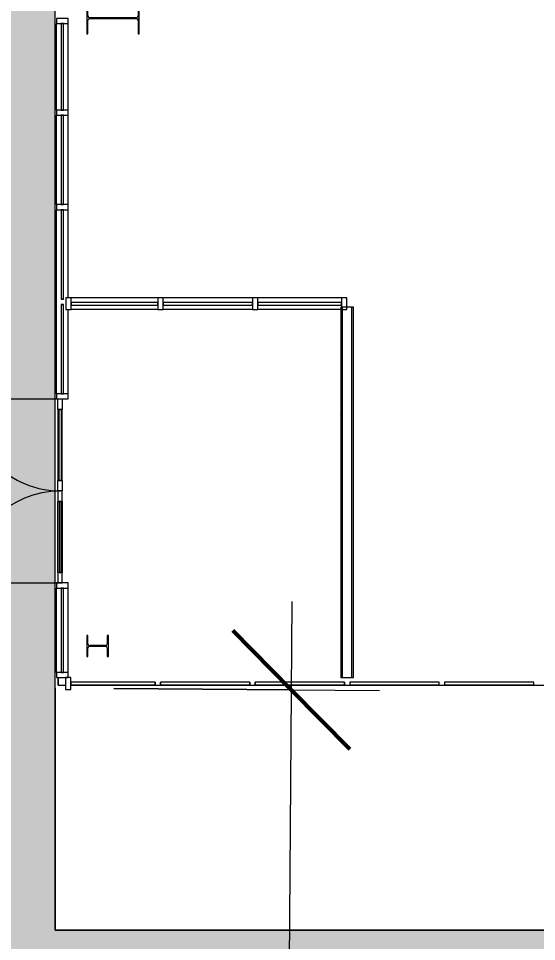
# Model space of a CAD drawing. Header units: inches. Extents: x 1 to 127281, y -26064 to 104775.
# Drawn here: x 22043.5 to 22241.5, y -22896.4 to -22543.2 of the extents above; entities that cross this region are included whole.
import ezdxf

# ---------------------------------------------------------------- set-up
doc = ezdxf.new("R2010")
doc.units = ezdxf.units.IN
doc.header["$MEASUREMENT"] = 0
for name, color, linetype, lineweight in [('A-ANNO-DIMS', 211, 'Continuous', 9), ('A-ANNO-DIMS-360', 211, 'Continuous', 9), ('A-DETL-GENF', 92, 'Continuous', 9), ('A-DOOR', 31, 'Continuous', 9), ('A-GLAZ-CURT', 52, 'Continuous', 9), ('A-GLAZ-CWMG', 51, 'Continuous', 9), ('A-WALL', 113, 'Continuous', 9), ('A-WALL-PATT', 111, 'Continuous', 15), ('C-BLDG-PADS', 91, 'Continuous', 9), ('C-TOPO', 7, 'Continuous', 9), ('Conc', 7, 'Continuous', 9), ('G-ANNO-TEXT', 231, 'Continuous', 9), ('I-WALL', 2, 'Continuous', 9), ('S-COLS', 52, 'Continuous', 9)]:
    doc.layers.add(name, color=color, linetype=linetype, lineweight=lineweight)
doc.styles.add('Arial_1', font='arial.ttf', dxfattribs={"height": 33.194237})
doc.dimstyles.new('Linear_-_3_32__Arial', dxfattribs={"dimscale": 12, "dimtxt": 33.75, "dimasz": 3.75, "dimexe": 2.8125, "dimexo": 1.875, "dimgap": 1.875, "dimtad": 1, "dimdec": 4, "dimrnd": 0.0625, "dimzin": 1, "dimdsep": 46, "dimlunit": 4, "dimtxsty": 'Arial_1', "dimblk1": 'OBLIQUE', "dimblk2": 'OBLIQUE', "dimsah": 1, "dimcen": 0.09, "dimdle": 2.8125, "dimazin": 0, "dimtfac": 1, "dimtdec": 4, "dimtix": 1, "dimtmove": 1, "dimatfit": 3, "dimfxl": 1, "dimtvp": 1, "dimtfill": 1, "dimfrac": 2, "dimtolj": 1, "dimtzin": 0, "dimarcsym": 2})
doc.dimstyles.new('Linear_-_3_32__Arial_1', dxfattribs={"dimscale": 12, "dimtxt": 33.75, "dimasz": 3.75, "dimexe": 2.8125, "dimexo": 1.875, "dimgap": 1.875, "dimtad": 1, "dimdec": 4, "dimrnd": 0.0625, "dimzin": 1, "dimdsep": 46, "dimlunit": 4, "dimtxsty": 'Arial_1', "dimblk1": 'OBLIQUE', "dimblk2": 'OBLIQUE', "dimsah": 1, "dimcen": 0.09, "dimdle": 2.8125, "dimazin": 0, "dimtfac": 1, "dimtdec": 4, "dimtix": 1, "dimtmove": 0, "dimatfit": 3, "dimfxl": 1, "dimtvp": 1, "dimtfill": 1, "dimfrac": 2, "dimtolj": 1, "dimtzin": 0, "dimarcsym": 2})

# ---------------------------------------------------------------- blocks, each defined once
blk = doc.blocks.new('W-Wide Flange-Column - B3_B-1008592-Site Plan - Phase 1')
at = {"layer": 'S-COLS'}
h = blk.add_hatch(dxfattribs=at)
h.set_pattern_fill('FP_9', color=256, style=0, pattern_type=2)
h.set_pattern_definition([(135, (-22783.303, -22073.765), (-35.63818, -35.63818), []), (135, (-22837.303, -22073.765), (-35.63818, -35.63818), [])])
h.paths.add_polyline_path([(4, 3.69), (4, 4.13), (-4, 4.13), (-4, 3.69), (-0.84, 3.69), (-0.35, 3.49), (-0.14, 3), (-0.14, -3), (-0.35, -3.49), (-0.84, -3.69), (-4, -3.69), (-4, -4.12), (4, -4.12), (4, -3.69), (0.84, -3.69), (0.35, -3.49), (0.14, -3), (0.14, 3), (0.42, 3.52), (0.84, 3.69)], flags=0)
at = {"layer": 'S-COLS', "lineweight": 13}
for p, q in [((4, 4.13), (-4, 4.13)), ((-4, 4.13), (-4, 3.69)), ((-4, 3.69), (-0.84, 3.69)), ((0.84, 3.69), (4, 3.69)), ((4, 3.69), (4, 4.13)), ((-0.14, 3), (-0.14, -3)), ((0.14, -3), (0.14, 3)), ((-0.84, -3.69), (-4, -3.69)), ((-4, -3.69), (-4, -4.12)), ((-4, -4.12), (4, -4.12)), ((4, -3.69), (0.84, -3.69)), ((4, -4.12), (4, -3.69))]:
    blk.add_line(p, q, dxfattribs=at)
for centre, start, end in [((-0.84, 3), 0, 90), ((0.84, 3), 90, 180), ((-0.84, -3), 270, 0), ((0.84, -3), 180, 270)]:
    blk.add_arc(centre, 0.691, start, end, dxfattribs=at)
blk = doc.blocks.new('W-Wide Flange-Column - B3_D-1008830-Site Plan - Phase 1')
at = {"layer": 'S-COLS'}
h = blk.add_hatch(dxfattribs=at)
h.set_pattern_fill('FP_12', color=256, style=0, pattern_type=2)
h.set_pattern_definition([(135, (-22543.053, -22079.64), (-35.63818, -35.63818), []), (135, (-22597.053, -22079.64), (-35.63818, -35.63818), [])])
h.paths.add_polyline_path([(6, 9.57), (6, 10), (-6, 10), (-6, 9.57), (-0.84, 9.57), (-0.35, 9.36), (-0.14, 8.87), (-0.3, -9.25), (-0.35, -9.36), (-0.84, -9.57), (-6, -9.57), (-6, -10), (6, -10), (6, -9.57), (0.84, -9.57), (0.3, -9.25), (0.14, -8.87), (0.14, 8.87), (0.55, 9.45), (0.84, 9.57)], flags=0)
at = {"layer": 'S-COLS', "lineweight": 13}
for p, q in [((6, 10), (-6, 10)), ((-6, 10), (-6, 9.57)), ((-6, 9.57), (-0.84, 9.57)), ((-0.14, 8.87), (-0.14, -8.87)), ((0.14, -8.87), (0.14, 8.87)), ((0.84, 9.57), (6, 9.57)), ((6, 9.57), (6, 10)), ((-0.84, -9.57), (-6, -9.57)), ((-6, -9.57), (-6, -10)), ((-6, -10), (6, -10)), ((6, -9.57), (0.84, -9.57)), ((6, -10), (6, -9.57))]:
    blk.add_line(p, q, dxfattribs=at)
for centre, start, end in [((-0.84, 8.87), 0, 90), ((0.84, 8.87), 90, 180), ((-0.84, -8.87), 270, 0), ((0.84, -8.87), 180, 270)]:
    blk.add_arc(centre, 0.691, start, end, dxfattribs=at)
blk = doc.blocks.new('System Panel - Glazed-V26-Site Plan - Phase 1')
at = {"layer": 'A-GLAZ-CURT'}
for p, q in [((16.59375, -0.25), (-16.59375, -0.25)), ((-16.59375, -0.25), (-16.59375, -1.25)), ((-16.59375, -1.25), (-16.59375, -0.25)), ((16.59375, -0.25), (-16.59375, -0.25)), ((-16.59375, -1.25), (16.59375, -1.25)), ((-16.59375, -1.25), (16.59375, -1.25)), ((16.59375, -1.25), (16.59375, -0.25)), ((16.59375, -0.25), (16.59375, -1.25))]:
    blk.add_line(p, q, dxfattribs=at)
blk = doc.blocks.new('System Panel - Glazed-827433-Site Plan - Phase 1')
at = {"layer": 'A-GLAZ-CURT'}
for p, q in [((17.09375, -0.25), (-17.09375, -0.25)), ((-17.09375, -0.25), (-17.09375, -1.25)), ((-17.09375, -1.25), (-17.09375, -0.25)), ((17.09375, -0.25), (-17.09375, -0.25)), ((-17.09375, -1.25), (17.09375, -1.25)), ((-17.09375, -1.25), (17.09375, -1.25)), ((17.09375, -1.25), (17.09375, -0.25)), ((17.09375, -0.25), (17.09375, -1.25))]:
    blk.add_line(p, q, dxfattribs=at)
blk = doc.blocks.new('System Panel - Glazed-840710-Site Plan - Phase 1')
at = {"layer": 'A-GLAZ-CURT'}
for p, q in [((16, -0.25), (-16, -0.25)), ((-16, -0.25), (-16, -1.25)), ((-16, -1.25), (-16, -0.25)), ((16, -0.25), (-16, -0.25)), ((-16, -1.25), (16, -1.25)), ((-16, -1.25), (16, -1.25)), ((16, -1.25), (16, -0.25)), ((16, -0.25), (16, -1.25))]:
    blk.add_line(p, q, dxfattribs=at)
blk = doc.blocks.new('Rectangular Mullion - Rectangular Mullion 1-769210-Site Plan - Phase 1')
at = {"layer": 'A-GLAZ-CWMG'}
for p, q in [((22794.89, -22495.23), (22794.89, -22528.42)), ((22799.39, -22495.23), (22799.39, -22528.42))]:
    blk.add_line(p, q, dxfattribs=at)
blk = doc.blocks.new('Rectangular Mullion - Rectangular Mullion 1-769211-Site Plan - Phase 1')
at = {"layer": 'A-GLAZ-CWMG'}
for p, q in [((22794.89, -22459.04), (22794.89, -22493.23)), ((22799.39, -22459.04), (22799.39, -22493.23))]:
    blk.add_line(p, q, dxfattribs=at)
blk = doc.blocks.new('Rectangular Mullion - Rectangular Mullion 1-840709-Site Plan - Phase 1')
at = {"layer": 'A-GLAZ-CWMG'}
for p, q in [((22167.02, -22650.12), (22135.02, -22650.12)), ((22166.77, -22654.62), (22135.02, -22654.62))]:
    blk.add_line(p, q, dxfattribs=at)
blk = doc.blocks.new('Rectangular Mullion - Rectangular Mullion 1-838588-Site Plan - Phase 1')
at = {"layer": 'A-GLAZ-CWMG'}
for p, q in [((-2, 3), (0, 3)), ((-2, -1.5), (-2, 3)), ((0, 3), (0, -1.5)), ((0, -1.5), (-2, -1.5))]:
    blk.add_line(p, q, dxfattribs=at)
blk = doc.blocks.new('Rectangular Mullion - Rectangular Mullion 1-838589-Site Plan - Phase 1')
at = {"layer": 'A-GLAZ-CWMG'}
for p, q in [((0, 3), (-2, 3)), ((-2, 3), (-2, -1.5)), ((0, -1.5), (0, 3)), ((-2, -1.5), (0, -1.5))]:
    blk.add_line(p, q, dxfattribs=at)
blk = doc.blocks.new('Rectangular Mullion - Rectangular Mullion 1-827464-Site Plan - Phase 1')
at = {"layer": 'A-GLAZ-CWMG'}
for p, q in [((-1, 3), (1, 3)), ((-1, -1.5), (-1, 3)), ((1, 3), (1, -1.5)), ((1, -1.5), (-1, -1.5))]:
    blk.add_line(p, q, dxfattribs=at)
blk = doc.blocks.new('Rectangular Mullion - Rectangular Mullion 1-993407-Site Plan - Phase 1')
at = {"layer": 'A-GLAZ-CWMG'}
for p, q in [((-2, 3), (0, 3)), ((-2, -1.5), (-2, 3)), ((0, 3), (0, -1.5)), ((0, -1.5), (-2, -1.5))]:
    blk.add_line(p, q, dxfattribs=at)
blk = doc.blocks.new('System Panel - Glazed-frosted-1078294-Site Plan - Phase 1')
at = {"layer": 'A-GLAZ-CURT'}
for p, q in [((17.09375, -0.25), (-17.09375, -0.25)), ((-17.09375, -0.25), (-17.09375, -1.25)), ((-17.09375, -1.25), (17.09375, -1.25)), ((17.09375, -1.25), (17.09375, -0.25))]:
    blk.add_line(p, q, dxfattribs=at)
blk = doc.blocks.new('System Panel - Glazed-V34-Site Plan - Phase 1')
at = {"layer": 'A-GLAZ-CURT'}
for p, q in [((17.09375, -0.25), (-17.09375, -0.25)), ((-17.09375, -0.25), (-17.09375, -1.25)), ((-17.09375, -1.25), (-17.09375, -0.25)), ((17.09375, -0.25), (-17.09375, -0.25)), ((-17.09375, -1.25), (17.09375, -1.25)), ((-17.09375, -1.25), (17.09375, -1.25)), ((17.09375, -1.25), (17.09375, -0.25)), ((17.09375, -0.25), (17.09375, -1.25))]:
    blk.add_line(p, q, dxfattribs=at)
blk = doc.blocks.new('System Panel - Glazed-995511-Site Plan - Phase 1')
at = {"layer": 'A-GLAZ-CURT'}
for p, q in [((16.13, -0.25), (-16.13, -0.25)), ((-16.13, -0.25), (-16.13, -1.25)), ((-16.13, -1.25), (-16.13, -0.25)), ((16.13, -0.25), (-16.13, -0.25)), ((-16.13, -1.25), (16.13, -1.25)), ((-16.13, -1.25), (16.13, -1.25)), ((16.13, -1.25), (16.13, -0.25)), ((16.13, -0.25), (16.13, -1.25))]:
    blk.add_line(p, q, dxfattribs=at)
blk = doc.blocks.new('System Panel - Glazed-827451-Site Plan - Phase 1')
at = {"layer": 'A-GLAZ-CURT'}
for p, q in [((16.53125, 1.25), (-16.53125, 1.25)), ((-16.53125, 1.25), (-16.53125, 0.25)), ((-16.53125, 0.25), (-16.53125, 1.25)), ((16.53125, 1.25), (-16.53125, 1.25)), ((-16.53125, 0.25), (16.53125, 0.25)), ((-16.53125, 0.25), (16.53125, 0.25)), ((16.53125, 0.25), (16.53125, 1.25)), ((16.53125, 1.25), (16.53125, 0.25))]:
    blk.add_line(p, q, dxfattribs=at)
blk = doc.blocks.new('Rectangular Mullion - Rectangular Mullion 1-775617-Site Plan - Phase 1')
at = {"layer": 'A-GLAZ-CWMG'}
for p, q in [((22058.02, -22578.24), (22058.02, -22545.18)), ((22062.52, -22578.24), (22062.52, -22545.18))]:
    blk.add_line(p, q, dxfattribs=at)
blk = doc.blocks.new('Rectangular Mullion - Rectangular Mullion 1-827472-Site Plan - Phase 1')
at = {"layer": 'A-GLAZ-CWMG'}
for p, q in [((-2, 1.5), (0, 1.5)), ((-2, -3), (-2, 1.5)), ((0, 1.5), (0, -3)), ((0, -3), (-2, -3))]:
    blk.add_line(p, q, dxfattribs=at)
blk = doc.blocks.new('Rectangular Mullion - Rectangular Mullion 1-827475-Site Plan - Phase 1')
at = {"layer": 'A-GLAZ-CWMG'}
for p, q in [((0, 1.5), (-2, 1.5)), ((-2, 1.5), (-2, -3)), ((0, -3), (0, 1.5)), ((-2, -3), (0, -3))]:
    blk.add_line(p, q, dxfattribs=at)
blk = doc.blocks.new('System Panel - Glazed-827454-Site Plan - Phase 1')
at = {"layer": 'A-GLAZ-CURT'}
for p, q in [((17.09375, 1.25), (-17.09375, 1.25)), ((-17.09375, 1.25), (-17.09375, 0.25)), ((-17.09375, 0.25), (-17.09375, 1.25)), ((17.09375, 1.25), (-17.09375, 1.25)), ((-17.09375, 0.25), (17.09375, 0.25)), ((-17.09375, 0.25), (17.09375, 0.25)), ((17.09375, 0.25), (17.09375, 1.25)), ((17.09375, 1.25), (17.09375, 0.25))]:
    blk.add_line(p, q, dxfattribs=at)
blk = doc.blocks.new('Rectangular Mullion - Rectangular Mullion 1-769167-Site Plan - Phase 1')
at = {"layer": 'A-GLAZ-CWMG'}
for p, q in [((24498.2, -22360.55), (24532.39, -22360.55)), ((24498.2, -22365.05), (24532.39, -22365.05))]:
    blk.add_line(p, q, dxfattribs=at)
blk = doc.blocks.new('Rectangular Mullion - Rectangular Mullion 1-827470-Site Plan - Phase 1')
at = {"layer": 'A-GLAZ-CWMG'}
for p, q in [((-1, 1.5), (1, 1.5)), ((-1, -3), (-1, 1.5)), ((1, 1.5), (1, -3)), ((1, -3), (-1, -3))]:
    blk.add_line(p, q, dxfattribs=at)
blk = doc.blocks.new('System Panel - Glazed-V57-Site Plan - Phase 1')
at = {"layer": 'A-GLAZ-CURT'}
for p, q in [((17.09375, 1.25), (-17.09375, 1.25)), ((-17.09375, 1.25), (-17.09375, 0.25)), ((-17.09375, 0.25), (-17.09375, 1.25)), ((17.09375, 1.25), (-17.09375, 1.25)), ((-17.09375, 0.25), (17.09375, 0.25)), ((-17.09375, 0.25), (17.09375, 0.25)), ((17.09375, 0.25), (17.09375, 1.25)), ((17.09375, 1.25), (17.09375, 0.25))]:
    blk.add_line(p, q, dxfattribs=at)
blk = doc.blocks.new('Rectangular Mullion - Rectangular Mullion 1-V58-Site Plan - Phase 1')
at = {"layer": 'A-GLAZ-CWMG'}
for p, q in [((22058.02, -22651.62), (22058.02, -22616.43)), ((22062.52, -22650.12), (22062.52, -22616.43))]:
    blk.add_line(p, q, dxfattribs=at)
blk = doc.blocks.new('Rectangular Mullion - Rectangular Mullion 1-V16-Site Plan - Phase 1')
at = {"layer": 'A-GLAZ-CWMG'}
for p, q in [((-1, 1.5), (1, 1.5)), ((-1, -3), (-1, 1.5)), ((1, 1.5), (1, -3)), ((1, -3), (-1, -3))]:
    blk.add_line(p, q, dxfattribs=at)
blk = doc.blocks.new('System Panel - Glazed-V59-Site Plan - Phase 1')
at = {"layer": 'A-GLAZ-CURT'}
for p, q in [((17.09375, 1.25), (-17.09375, 1.25)), ((-17.09375, 1.25), (-17.09375, 0.25)), ((-17.09375, 0.25), (-17.09375, 1.25)), ((17.09375, 1.25), (-17.09375, 1.25)), ((-17.09375, 0.25), (17.09375, 0.25)), ((-17.09375, 0.25), (17.09375, 0.25)), ((17.09375, 0.25), (17.09375, 1.25)), ((17.09375, 1.25), (17.09375, 0.25))]:
    blk.add_line(p, q, dxfattribs=at)
blk = doc.blocks.new('Rectangular Mullion - Rectangular Mullion 1-1043391-Site Plan - Phase 1')
at = {"layer": 'A-GLAZ-CWMG'}
for p, q in [((22058.02, -22686.8), (22058.02, -22651.62)), ((22062.52, -22686.8), (22062.52, -22654.62))]:
    blk.add_line(p, q, dxfattribs=at)
blk = doc.blocks.new('Door_Single_Storefront - one-1043393-Site Plan - Phase 1')
at = {"layer": 'A-DOOR'}
for p, q in [((-17.59375, -1), (-17.59375, 0.75)), ((-17.59375, 0.75), (-13.59375, 0.75)), ((-17.59375, -35.1875), (-17.59375, 0)), ((-13.59375, 0.75), (-13.59375, -1)), ((13.59375, 0.75), (-13.59375, 0.75)), ((-13.59375, -0.5), (-13.59375, 0.25)), ((-13.59375, 0.25), (13.59375, 0.25)), ((13.59375, -1), (13.59375, 0.75)), ((13.59375, 0.75), (17.59375, 0.75)), ((13.59375, 0.25), (13.59375, -0.5)), ((17.59375, 0.75), (17.59375, -1)), ((-13.59375, -1), (-17.59375, -1)), ((13.59375, -0.5), (-13.59375, -0.5)), ((-13.59375, -1), (13.59375, -1)), ((17.59375, -1), (13.59375, -1))]:
    blk.add_line(p, q, dxfattribs=at)
blk.add_arc((-17.59375, 0), 35.1875, 270, 0, dxfattribs=at)
blk = doc.blocks.new('Door_Single_Storefront - one-1043399-Site Plan - Phase 1')
at = {"layer": 'A-DOOR'}
for p, q in [((-17.59375, 35.1875), (-17.59375, 0)), ((-13.59375, 1), (-17.59375, 1)), ((-17.59375, 1), (-17.59375, -0.75)), ((-13.59375, -0.75), (-13.59375, 1)), ((-13.59375, 1), (13.59375, 1)), ((13.59375, 0.5), (-13.59375, 0.5)), ((-13.59375, 0.5), (-13.59375, -0.25)), ((17.59375, 1), (13.59375, 1)), ((13.59375, 1), (13.59375, -0.75)), ((13.59375, -0.25), (13.59375, 0.5)), ((17.59375, -0.75), (17.59375, 1)), ((-17.59375, -0.75), (-13.59375, -0.75)), ((-13.59375, -0.25), (13.59375, -0.25)), ((13.59375, -0.75), (-13.59375, -0.75)), ((13.59375, -0.75), (17.59375, -0.75))]:
    blk.add_line(p, q, dxfattribs=at)
blk.add_arc((-17.59375, 0), 35.1875, 360, 90, dxfattribs=at)
blk = doc.blocks.new('System Panel - Glazed-1035742-Site Plan - Phase 1')
at = {"layer": 'A-GLAZ-CURT'}
for p, q in [((16.13, 1.25), (-16.13, 1.25)), ((-16.13, 1.25), (-16.13, 0.25)), ((-16.13, 0.25), (-16.13, 1.25)), ((16.13, 1.25), (-16.13, 1.25)), ((-16.13, 0.25), (16.13, 0.25)), ((-16.13, 0.25), (16.13, 0.25)), ((16.13, 0.25), (16.13, 1.25)), ((16.13, 1.25), (16.13, 0.25))]:
    blk.add_line(p, q, dxfattribs=at)
blk = doc.blocks.new('Rectangular Mullion - Rectangular Mullion 1-1043398-Site Plan - Phase 1')
at = {"layer": 'A-GLAZ-CWMG'}
for p, q in [((22058.02, -22793.43), (22058.02, -22761.18)), ((22062.52, -22793.43), (22062.52, -22761.18))]:
    blk.add_line(p, q, dxfattribs=at)
blk = doc.blocks.new('DIMBLOCK82-Site Plan - Phase 1')
at = {"layer": 'A-ANNO-DIMS-360'}
for p, q in [((21911.24, -22906.59), (21911.24, -22592.44)), ((21983.24, -22720.59), (21983.24, -22592.44)), ((21877.49, -22626.19), (22016.99, -22626.19)), ((21911.24, -22626.19), (21911.24, -22906.59)), ((21983.24, -22626.19), (21983.24, -22720.59))]:
    blk.add_line(p, q, dxfattribs=at)
at = {"layer": 'A-ANNO-DIMS-360', "lineweight": 50}
for p, q in [((21911.24, -22626.19), (21933.74, -22603.69)), ((21983.24, -22626.19), (22005.74, -22603.69)), ((21911.24, -22626.19), (21888.74, -22648.69)), ((21983.24, -22626.19), (21960.74, -22648.69))]:
    blk.add_line(p, q, dxfattribs=at)
at = {"layer": 'A-ANNO-DIMS-360'}
blk.add_ellipse((22306.42, -22626.19), major_axis=(359.18, 0), ratio=0.584844, start_param=1.570796, end_param=3.141593, dxfattribs=at)
at = {"layer": 'A-ANNO-DIMS-360', "color": 0, "attachment_point": 1, "line_spacing_factor": 0.938532, "style": 'Arial_1', "bg_fill": 3, "box_fill_scale": 1.25, "bg_fill_color": 0, "bg_fill_transparency": 0}
for s, insert, char_height, width in [('6\' - 0"', (22306.42, -22373.06), 33.194, 141.4385), ('(1:12 RAMP SLOPE)', (22149.35, -22424.99), 33.1942, 518.4)]:
    blk.add_mtext(s, dxfattribs=dict(at, insert=insert, char_height=char_height, width=width))
blk = doc.blocks.new('_Oblique')
at = {"color": 0, "linetype": 'ByBlock', "lineweight": -2}
blk.add_line((-0.5, -0.5), (0.5, 0.5), dxfattribs=at)
blk = doc.blocks.new('DIMBLOCK92-Site Plan - Phase 1')
at = {"layer": 'A-ANNO-DIMS-360'}
for p, q in [((22148.03, -22766.34), (22143.34, -23406.67)), ((22080.01, -22799.59), (22181.53, -22800.34)), ((22147.79, -22800.09), (22080.01, -22799.59)), ((22152.66, -23406.74), (22109.59, -23406.42)), ((22143.34, -23406.67), (22152.66, -23406.74))]:
    blk.add_line(p, q, dxfattribs=at)
at = {"layer": 'A-ANNO-DIMS-360', "lineweight": 50}
for p, q in [((22147.79, -22800.09), (22125.45, -22777.42)), ((22147.79, -22800.09), (22170.12, -22822.75)), ((22143.34, -23406.67), (22121.01, -23384)), ((22143.34, -23406.67), (22165.68, -23429.33))]:
    blk.add_line(p, q, dxfattribs=at)
at = {"layer": 'A-ANNO-DIMS-360', "color": 0, "insert": (22079.2, -23212.97), "char_height": 33.1942, "width": 264.1846, "attachment_point": 1, "rotation": 89.5803, "line_spacing_factor": 0.938532, "style": 'Arial_1', "bg_fill": 3, "box_fill_scale": 1.25, "bg_fill_color": 0, "bg_fill_transparency": 0}
blk.add_mtext('50\' - 6 5/8"', dxfattribs=at)
blk = doc.blocks.new('DIMBLOCK99-Site Plan - Phase 1')
at = {"layer": 'A-ANNO-DIMS-360', "lineweight": 50}
for p, q in [((20464.05, -22798.3), (20441.55, -22775.8)), ((20464.05, -22798.3), (20486.55, -22820.8)), ((20464.05, -23518.18), (20441.55, -23495.68)), ((20464.05, -23518.18), (20486.55, -23540.68))]:
    blk.add_line(p, q, dxfattribs=at)
at = {"layer": 'A-ANNO-DIMS-360'}
for p, q in [((22036.14, -22798.3), (20430.3, -22798.3)), ((20464.05, -23551.93), (20464.05, -22798.3)), ((20464.05, -22798.3), (22036.14, -22798.3)), ((20961.74, -23518.18), (20430.3, -23518.18)), ((20464.05, -23518.18), (20961.74, -23518.18))]:
    blk.add_line(p, q, dxfattribs=at)
at = {"layer": 'A-ANNO-DIMS-360', "color": 0, "insert": (20398.49, -23281.04), "char_height": 33.1942, "width": 294.7154, "attachment_point": 1, "rotation": 90, "line_spacing_factor": 0.938532, "style": 'Arial_1', "bg_fill": 3, "box_fill_scale": 1.25, "bg_fill_color": 0, "bg_fill_transparency": 0}
blk.add_mtext('59\' - 11 7/8"', dxfattribs=at)
blk = doc.blocks.new('DIMBLOCK100-Site Plan - Phase 1')
at = {"layer": 'A-ANNO-DIMS-360', "lineweight": 50}
for p, q in [((20464.05, -20888.55), (20441.55, -20866.05)), ((20464.05, -20888.55), (20486.55, -20911.05)), ((20464.05, -22798.3), (20441.55, -22775.8)), ((20464.05, -22798.3), (20486.55, -22820.8))]:
    blk.add_line(p, q, dxfattribs=at)
at = {"layer": 'A-ANNO-DIMS-360'}
for p, q in [((22036.14, -20888.55), (20430.3, -20888.55)), ((20464.05, -22798.3), (20464.05, -20888.55)), ((20464.05, -20888.55), (22036.14, -20888.55)), ((22036.14, -22798.3), (20430.3, -22798.3)), ((20464.05, -22798.3), (22036.14, -22798.3))]:
    blk.add_line(p, q, dxfattribs=at)
at = {"layer": 'A-ANNO-DIMS-360', "color": 0, "insert": (20398.49, -21966.23), "char_height": 33.1942, "width": 294.7154, "attachment_point": 1, "rotation": 90, "line_spacing_factor": 0.938532, "style": 'Arial_1', "bg_fill": 3, "box_fill_scale": 1.25, "bg_fill_color": 0, "bg_fill_transparency": 0}
blk.add_mtext('159\' - 1 3/4"', dxfattribs=at)

msp = doc.modelspace()

# ---------------------------------------------------------------- hatches: boundary and pattern name
at = {"layer": 'A-DETL-GENF'}
msp.add_hatch(color=9, dxfattribs=at).paths.add_polyline_path([(23671.236577, -22957.918456), (23682.063738, -22955.633673), (23692.956006, -22953.682733), (23703.903088, -22952.067479), (26285.490625, -22952.067479), (26285.490625, -22799.42781), (25981.015225, -22799.42781), (25981.015225, -22892.067479), (24292.265225, -22892.067479), (24292.265225, -22799.42781), (24099.015225, -22799.42781), (24099.015225, -22892.067479), (22893.015225, -22892.067479), (22893.015225, -22799.42781), (22796.265225, -22799.42781), (22796.265225, -22892.067479), (22057.515225, -22892.067479), (22057.515225, -22301.67781), (21983.235225, -22301.67781), (21983.235225, -21578.17781), (22067.977825, -21578.17781), (22067.977825, -21481.42781), (21983.235225, -21481.42781), (21983.235225, -19983.100554), (21911.235225, -19983.100554), (21911.235225, -22952.067479), (23669.907641, -22952.067479), (23670.717633, -22955.633673)], flags=0)
at = {"layer": 'A-WALL-PATT', "lineweight": 9}
h = msp.add_hatch(dxfattribs=at)
h.set_pattern_fill('FP_8', color=256, style=0, pattern_type=2)
h.set_pattern_definition([(0, (0, 0), (115.2, 28.8), [4.752, -81.648, 4.752, -81.648, -460.8]), (0, (0, 0), (115.2, 28.8), [-172.8, 4.752, -168.048, 4.752, -81.648, -201.6]), (0, (0, 0), (115.2, 28.8), [-432, 4.752, -52.848, 4.752, -139.248]), (120, (43.2, 14.4), (-82.541532, 85.366127), [4.752, -81.648, 4.752, -81.648, -460.8]), (120, (43.2, 14.4), (-82.541532, 85.366127), [-172.8, 4.752, -168.048, 4.752, -81.648, -201.6]), (120, (43.2, 14.4), (-82.541532, 85.366127), [-432, 4.752, -52.848, 4.752, -139.248]), (240, (57.6, 72), (-32.658468, -114.166127), [4.752, -81.648, 4.752, -81.648, -460.8]), (240, (57.6, 72), (-32.658468, -114.166127), [-172.8, 4.752, -168.048, 4.752, -81.648, -201.6]), (240, (57.6, 72), (-32.658468, -114.166127), [-432, 4.752, -52.848, 4.752, -139.248])])
h.paths.add_polyline_path([(22167.390225, -22795.42781), (22167.390225, -22653.61531), (22166.765225, -22653.61531), (22166.765225, -22795.42781)], flags=0)

# ---------------------------------------------------------------- linework, layer by layer
at = {"layer": 'A-WALL'}
for p, q in [((22167.390225, -22795.42781), (22167.390225, -22653.61531)), ((22170.890225, -22795.42781), (22170.890225, -22653.61531))]:
    msp.add_line(p, q, dxfattribs=at)
at = {"layer": 'C-BLDG-PADS'}
for p, q in [((22058.640225, -22795.42781), (22058.640225, -22798.30281)), ((22058.640225, -22798.30281), (22061.515225, -22798.30281)), ((22063.515225, -22798.30281), (22314.015225, -22798.30281))]:
    msp.add_line(p, q, dxfattribs=at)
at = {"layer": 'C-TOPO'}
for p, q in [((22058.639648, -22798.302246), (22058.639648, -22795.42781)), ((22058.639648, -22798.302246), (22061.515225, -22798.302246)), ((22063.515225, -22798.302246), (22314.015225, -22798.302246))]:
    msp.add_line(p, q, dxfattribs=at)
at = {"layer": 'Conc'}
for p, q in [((22057.515225, -22892.067479), (22057.515225, -22301.67781)), ((22057.515225, -22799.42781), (22057.515225, -22892.067479)), ((22057.515225, -22892.067479), (22796.265225, -22892.067479)), ((22796.265225, -22892.067479), (22057.515225, -22892.067479))]:
    msp.add_line(p, q, dxfattribs=at)
at = {"layer": 'G-ANNO-TEXT', "color": 145}
for centre, radius, start, end in [((22252.612563, -22591.824548), 437.486173, 102.83767342, 220.62178922), ((22320.168994, -22556.204842), 424.232494, 112.85342922, 198.56114269)]:
    msp.add_arc(centre, radius, start, end, dxfattribs=at)
at = {"layer": 'I-WALL', "lineweight": 15}
for p, q in [((22166.765225, -22653.61531), (22166.765225, -22795.42781)), ((22171.515225, -22653.61531), (22166.765225, -22653.61531)), ((22171.515225, -22795.42781), (22171.515225, -22653.61531)), ((22166.765225, -22795.42781), (22171.515225, -22795.42781))]:
    msp.add_line(p, q, dxfattribs=at)

# ---------------------------------------------------------------- block references
at = {"layer": 'A-DOOR'}
for name, p, rotation in [('Door_Single_Storefront - one-1043393-Site Plan - Phase 1', (22059.515225, -22706.39656), 270.0000000000001), ('Door_Single_Storefront - one-1043399-Site Plan - Phase 1', (22059.515225, -22741.58406), 90.00000000000006)]:
    msp.add_blockref(name, p, dxfattribs=dict(at, rotation=rotation))
at = {"layer": 'A-GLAZ-CURT'}
for name, p, rotation in [('System Panel - Glazed-827451-Site Plan - Phase 1', (22059.515225, -22561.70906), 270.0000000000001), ('System Panel - Glazed-827454-Site Plan - Phase 1', (22059.515225, -22597.33406), 270.0000000000001), ('System Panel - Glazed-V57-Site Plan - Phase 1', (22059.515225, -22633.52156), 270.0000000000001), ('System Panel - Glazed-V59-Site Plan - Phase 1', (22059.515225, -22669.70906), 270.0000000000001), ('System Panel - Glazed-1035742-Site Plan - Phase 1', (22059.515225, -22777.30281), 270.0000000000001), ('System Panel - Glazed-995511-Site Plan - Phase 1', (22079.640225, -22798.42781), 180), ('System Panel - Glazed-V34-Site Plan - Phase 1', (22114.858975, -22798.42781), 180), ('System Panel - Glazed-V34-Site Plan - Phase 1', (22151.046475, -22798.42781), 180), ('System Panel - Glazed-frosted-1078294-Site Plan - Phase 1', (22187.233975, -22798.42781), 180), ('System Panel - Glazed-frosted-1078294-Site Plan - Phase 1', (22223.421475, -22798.42781), 180)]:
    msp.add_blockref(name, p, dxfattribs=dict(at, rotation=rotation))
for name, p in [('System Panel - Glazed-V26-Site Plan - Phase 1', (22080.233975, -22651.61531)), ('System Panel - Glazed-827433-Site Plan - Phase 1', (22115.921475, -22651.61531)), ('System Panel - Glazed-840710-Site Plan - Phase 1', (22151.015225, -22651.61531))]:
    msp.add_blockref(name, p, dxfattribs=at)
at = {"layer": 'A-GLAZ-CWMG'}
for name, p, rotation in [('Rectangular Mullion - Rectangular Mullion 1-827475-Site Plan - Phase 1', (22059.515225, -22543.17781), 90.00000000000006), ('Rectangular Mullion - Rectangular Mullion 1-769167-Site Plan - Phase 1', (-302.537585, -47112.630536), 90), ('Rectangular Mullion - Rectangular Mullion 1-838589-Site Plan - Phase 1', (22061.640225, -22651.61531), 180), ('Rectangular Mullion - Rectangular Mullion 1-769210-Site Plan - Phase 1', (44592.058973, 144.774915), 270.0000000000086), ('Rectangular Mullion - Rectangular Mullion 1-769211-Site Plan - Phase 1', (44592.058973, 144.774915), 270.0000000000043)]:
    msp.add_blockref(name, p, dxfattribs=dict(at, rotation=rotation))
for name in ['Rectangular Mullion - Rectangular Mullion 1-775617-Site Plan - Phase 1', 'Rectangular Mullion - Rectangular Mullion 1-V58-Site Plan - Phase 1', 'Rectangular Mullion - Rectangular Mullion 1-1043391-Site Plan - Phase 1', 'Rectangular Mullion - Rectangular Mullion 1-840709-Site Plan - Phase 1', 'Rectangular Mullion - Rectangular Mullion 1-1043398-Site Plan - Phase 1']:
    msp.add_blockref(name, (0, 0), dxfattribs=at)
at = {"layer": 'A-GLAZ-CWMG', "extrusion": (0, 0, -1)}
for name, p, rotation in [('Rectangular Mullion - Rectangular Mullion 1-827470-Site Plan - Phase 1', (-22059.515225, -22579.24031), 269.9999999999999), ('Rectangular Mullion - Rectangular Mullion 1-V16-Site Plan - Phase 1', (-22059.515225, -22615.42781), 269.9999999999999), ('Rectangular Mullion - Rectangular Mullion 1-827464-Site Plan - Phase 1', (-22097.827725, -22651.61531), 180), ('Rectangular Mullion - Rectangular Mullion 1-827464-Site Plan - Phase 1', (-22134.015225, -22651.61531), 180), ('Rectangular Mullion - Rectangular Mullion 1-838588-Site Plan - Phase 1', (-22169.015225, -22651.61531), 180), ('Rectangular Mullion - Rectangular Mullion 1-V16-Site Plan - Phase 1', (-22059.515225, -22687.80281), 269.9999999999999), ('Rectangular Mullion - Rectangular Mullion 1-V16-Site Plan - Phase 1', (-22059.515225, -22760.17781), 269.9999999999999), ('Rectangular Mullion - Rectangular Mullion 1-827472-Site Plan - Phase 1', (-22059.515225, -22795.42781), 269.9999999999999)]:
    msp.add_blockref(name, p, dxfattribs=dict(at, rotation=rotation))
msp.add_blockref('Rectangular Mullion - Rectangular Mullion 1-993407-Site Plan - Phase 1', (-22061.515225, -22798.42781), dxfattribs=at)
at = {"layer": 'S-COLS', "rotation": 269.9999999999997}
for name, p in [('W-Wide Flange-Column - B3_D-1008830-Site Plan - Phase 1', (22079.640225, -22543.05281)), ('W-Wide Flange-Column - B3_B-1008592-Site Plan - Phase 1', (22073.765225, -22783.30281))]:
    msp.add_blockref(name, p, dxfattribs=at)

# ---------------------------------------------------------------- next in the draw order: dimensions: what is measured, and where the dimension line sits
at = {"layer": 'A-ANNO-DIMS'}
dim = msp.add_linear_dim(base=(21983.235225, -22626.187818), p1=(21911.235225, -22929.085554), p2=(21983.235225, -22743.087163), text='<>\\X(1:12 RAMP SLOPE)', dimstyle='Linear_-_3_32__Arial', override={"dimpost": '<>', "dimfxl": 199.447741}, dxfattribs=at)
dim.commit()
dim.dimension.update_dxf_attribs({"geometry": 'DIMBLOCK82-Site Plan - Phase 1', "text_midpoint": (22306.41832, -22417.321032), "dimtype": 160})

# ---------------------------------------------------------------- next in the draw order: dimensions: what is measured, and where the dimension line sits
dim = msp.add_linear_dim(base=(22143.342869, -23406.667439), p1=(22057.515225, -22799.42781), p2=(22175.161821, -23406.900503), angle=89.58033367, dimstyle='Linear_-_3_32__Arial_1', override={"dimpost": '<>', "dimfxl": 618.759884}, dxfattribs=at)
dim.commit()
dim.dimension.update_dxf_attribs({"geometry": 'DIMBLOCK92-Site Plan - Phase 1', "text_midpoint": (22105.902246, -23103.087714)})

# ---------------------------------------------------------------- next in the draw order: dimensions: what is measured, and where the dimension line sits
dim = msp.add_linear_dim(base=(20464.04509, -22798.30281), p1=(20984.235225, -23518.180554), p2=(22058.640225, -22798.30281), angle=90, dimstyle='Linear_-_3_32__Arial_1', override={"dimpost": '<>', "dimfxl": 1293.278806}, dxfattribs=at)
dim.commit()
dim.dimension.update_dxf_attribs({"geometry": 'DIMBLOCK99-Site Plan - Phase 1', "text_midpoint": (20424.381903, -23158.241682)})

# ---------------------------------------------------------------- next in the draw order: dimensions: what is measured, and where the dimension line sits
dim = msp.add_linear_dim(base=(20464.04509, -20888.55281), p1=(22058.640225, -22798.30281), p2=(22058.640225, -20888.55281), angle=90, dimstyle='Linear_-_3_32__Arial_1', override={"dimpost": '<>', "dimfxl": 1909.75}, dxfattribs=at)
dim.commit()
dim.dimension.update_dxf_attribs({"geometry": 'DIMBLOCK100-Site Plan - Phase 1', "text_midpoint": (20424.370582, -21843.42781)})

doc.saveas('drawing.dxf')
